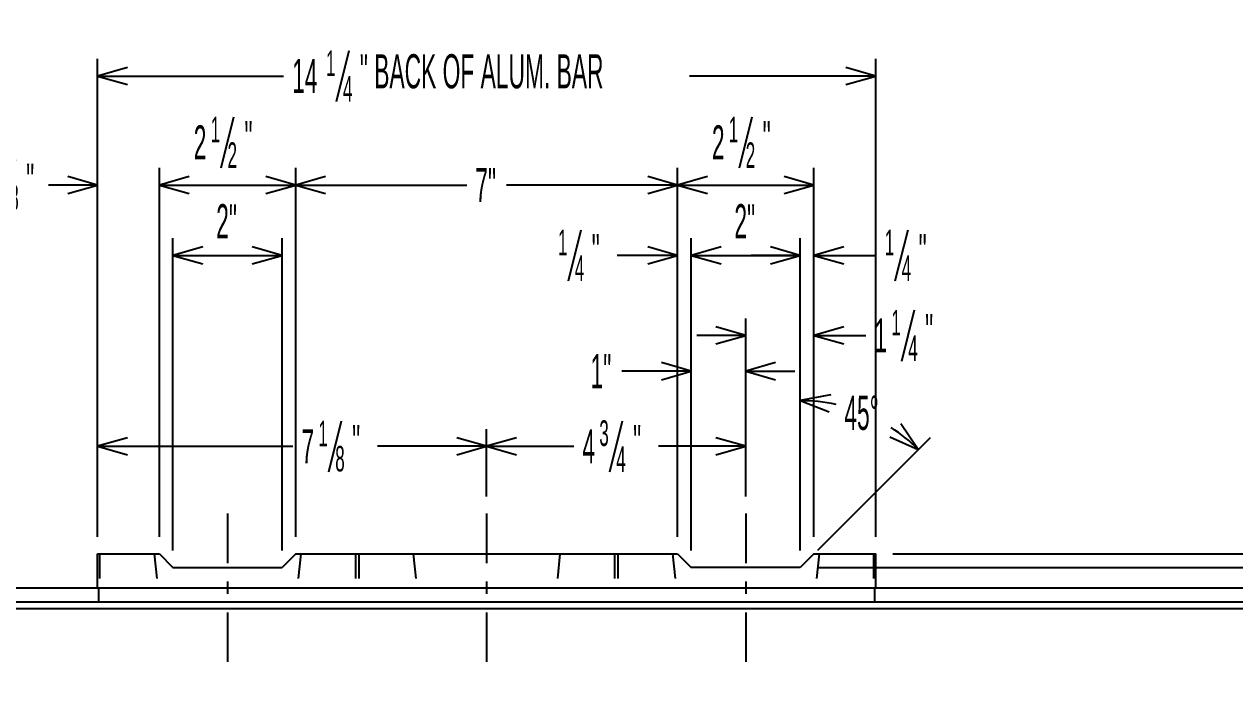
# Model space of a CAD drawing. Header units: inches. Extents: x -134 to -1, y 0 to 89.
# Drawn here: x -104.1 to -81.91, y 9.82 to 21.83 of the extents above; entities that cross this region are included whole.
import ezdxf

# ---------------------------------------------------------------- set-up
doc = ezdxf.new("R2010")
doc.units = ezdxf.units.IN
doc.header["$MEASUREMENT"] = 0
doc.linetypes.add('DGN2', pattern=[0.905266, 0.452633, -0.452633])
doc.linetypes.add('DGN7', pattern=[1.810533, 0.905266, -0.339475, 0.226317, -0.339475])
doc.layers.get('0').update_dxf_attribs({"linetype": 'CONTINUOUS'})
for name, color, linetype in [('CENTER', 6, 'DGN7'), ('CONSTRUCTION', 4, 'CONTINUOUS'), ('DIMENSION', 2, 'CONTINUOUS'), ('HIDDEN', 3, 'DGN2')]:
    doc.layers.add(name, color=color, linetype=linetype)
doc.styles.add('STEVE', font='txt', dxfattribs={"width": 0.5, "height": 0.625})
doc.dimstyles.get("Standard").update_dxf_attribs({"dimtxt": 0.625, "dimasz": 0.875, "dimexe": 0.5, "dimexo": 0.5, "dimgap": 2.875, "dimtad": 0, "dimdec": 5, "dimlfac": 1, "dimzin": 12, "dimdsep": 46, "dimlunit": 5, "dimtxsty": 'STEVE', "dimblk1": 'OPEN', "dimblk2": 'OPEN', "dimsah": 1, "dimcen": 0, "dimclrd": 2, "dimclre": 2, "dimclrt": 2, "dimaunit": 1, "dimadec": 4, "dimazin": 0, "dimtfac": 1, "dimtdec": 4, "dimtofl": 0, "dimtmove": 0, "dimatfit": 1, "dimldrblk": 'OPEN', "dimfxl": 1, "dimtolj": 1, "dimtzin": 0, "dimarcsym": 0})

# ---------------------------------------------------------------- blocks, each defined once
blk = doc.blocks.new('*D85')
at = {"layer": 'DIMENSION', "color": 2, "linetype": 'Continuous'}
for p, q in [((-98.519, 13.63), (-98.285, 14.567)), ((-102.759, 12.438), (-102.759, 14.411)), ((-95.626, 13.177), (-95.626, 14.411)), ((-102.759, 14.098), (-99.178, 14.098)), ((-95.626, 14.098), (-97.625, 14.098))]:
    blk.add_line(p, q, dxfattribs=at)
for points in [[(-102.212, 14.255), (-102.759, 14.098), (-102.212, 13.942)], [(-96.173, 13.942), (-95.626, 14.098), (-96.173, 14.255)]]:
    blk.add_lwpolyline(points, dxfattribs=at)
at = {"layer": 'DIMENSION', "color": 2, "linetype": 'Continuous', "attachment_point": 7, "style": 'STEVE'}
for s, insert, char_height in [('\\FCHAR_FAST_FONT.shx;\\W0.5000000000;\\T1.0000000000;\\o\\l1', (-98.712, 14.098), 0.46875), ('\\FCHAR_FAST_FONT.shx;\\W0.5000000000;\\T1.0000000000;\\o\\l"', (-98.092, 13.864), 0.625), ('\\FCHAR_FAST_FONT.shx;\\W0.5000000000;\\T1.0000000000;\\o\\l7', (-99.022, 13.786), 0.625), ('\\FCHAR_FAST_FONT.shx;\\W0.5000000000;\\T1.0000000000;\\o\\l8', (-98.402, 13.63), 0.46875)]:
    blk.add_mtext(s, dxfattribs=dict(at, insert=insert, char_height=char_height))
blk = doc.blocks.new('_OPEN')
at = {"color": 0, "linetype": 'ByBlock'}
for p, q in [((-1, 0.166667), (0, 0)), ((-1, -0.166667), (0, 0)), ((0, 0), (-1, 0))]:
    blk.add_line(p, q, dxfattribs=at)
blk = doc.blocks.new('*D86')
at = {"layer": 'DIMENSION', "color": 2, "linetype": 'Continuous'}
for p, q in [((-93.368, 13.63), (-93.134, 14.567)), ((-95.626, 13.177), (-95.626, 14.411)), ((-90.876, 13.177), (-90.876, 14.411)), ((-95.626, 14.098), (-94.027, 14.098)), ((-90.876, 14.098), (-92.475, 14.098))]:
    blk.add_line(p, q, dxfattribs=at)
for points in [[(-95.079, 14.255), (-95.626, 14.098), (-95.079, 13.942)], [(-91.423, 13.942), (-90.876, 14.098), (-91.423, 14.255)]]:
    blk.add_lwpolyline(points, dxfattribs=at)
at = {"layer": 'DIMENSION', "color": 2, "linetype": 'Continuous', "attachment_point": 7, "style": 'STEVE'}
for s, insert, char_height in [('\\FCHAR_FAST_FONT.shx;\\W0.5000000000;\\T1.0000000000;\\o\\l3', (-93.561, 14.098), 0.46875), ('\\FCHAR_FAST_FONT.shx;\\W0.5000000000;\\T1.0000000000;\\o\\l"', (-92.941, 13.864), 0.625), ('\\FCHAR_FAST_FONT.shx;\\W0.5000000000;\\T1.0000000000;\\o\\l4', (-93.871, 13.786), 0.625), ('\\FCHAR_FAST_FONT.shx;\\W0.5000000000;\\T1.0000000000;\\o\\l4', (-93.251, 13.63), 0.46875)]:
    blk.add_mtext(s, dxfattribs=dict(at, insert=insert, char_height=char_height))
blk = doc.blocks.new('*D87')
at = {"layer": 'DIMENSION', "color": 2, "linetype": 'Continuous'}
for p, q in [((-99.126, 12.438), (-99.126, 19.199)), ((-92.126, 12.438), (-92.126, 19.199)), ((-99.126, 18.886), (-95.99, 18.886)), ((-92.126, 18.886), (-95.262, 18.886))]:
    blk.add_line(p, q, dxfattribs=at)
for points in [[(-98.579, 19.042), (-99.126, 18.886), (-98.579, 18.73)], [(-92.673, 18.73), (-92.126, 18.886), (-92.673, 19.042)]]:
    blk.add_lwpolyline(points, dxfattribs=at)
at = {"layer": 'DIMENSION', "color": 2, "linetype": 'Continuous', "insert": (-95.834, 18.574), "char_height": 0.625, "attachment_point": 7, "style": 'STEVE'}
blk.add_mtext('\\FCHAR_FAST_FONT.shx;\\W0.5000000000;\\T1.0000000000;\\o\\l7"', dxfattribs=at)
blk = doc.blocks.new('*D88')
at = {"layer": 'DIMENSION', "color": 2, "linetype": 'Continuous'}
for p, q in [((-104.495, 18.417), (-104.261, 19.355)), ((-102.759, 12.438), (-102.759, 19.199)), ((-101.626, 12.438), (-101.626, 19.199)), ((-102.759, 18.886), (-103.657, 18.886)), ((-102.759, 18.886), (-103.602, 18.886)), ((-101.626, 18.886), (-100.728, 18.886)), ((-101.626, 18.886), (-100.728, 18.886))]:
    blk.add_line(p, q, dxfattribs=at)
for points in [[(-103.306, 18.73), (-102.759, 18.886), (-103.306, 19.042)], [(-101.079, 19.042), (-101.626, 18.886), (-101.079, 18.73)]]:
    blk.add_lwpolyline(points, dxfattribs=at)
at = {"layer": 'DIMENSION', "color": 2, "linetype": 'Continuous', "attachment_point": 7, "style": 'STEVE'}
for s, insert, char_height in [('\\FCHAR_FAST_FONT.shx;\\W0.5000000000;\\T1.0000000000;\\o\\l1', (-104.688, 18.886), 0.46875), ('\\FCHAR_FAST_FONT.shx;\\W0.5000000000;\\T1.0000000000;\\o\\l1', (-104.998, 18.574), 0.625), ('\\FCHAR_FAST_FONT.shx;\\W0.5000000000;\\T1.0000000000;\\o\\l"', (-104.068, 18.652), 0.625), ('\\FCHAR_FAST_FONT.shx;\\W0.5000000000;\\T1.0000000000;\\o\\l8', (-104.378, 18.417), 0.46875)]:
    blk.add_mtext(s, dxfattribs=dict(at, insert=insert, char_height=char_height))
blk = doc.blocks.new('*D89')
at = {"layer": 'DIMENSION', "color": 2, "linetype": 'Continuous'}
for p, q in [((-100.493, 19.199), (-100.259, 20.136)), ((-101.626, 12.438), (-101.626, 19.199)), ((-99.126, 12.438), (-99.126, 19.199)), ((-101.626, 18.886), (-99.126, 18.886))]:
    blk.add_line(p, q, dxfattribs=at)
for points in [[(-101.079, 19.042), (-101.626, 18.886), (-101.079, 18.73)], [(-99.673, 18.73), (-99.126, 18.886), (-99.673, 19.042)]]:
    blk.add_lwpolyline(points, dxfattribs=at)
at = {"layer": 'DIMENSION', "color": 2, "linetype": 'Continuous', "attachment_point": 7, "style": 'STEVE'}
for s, insert, char_height in [('\\FCHAR_FAST_FONT.shx;\\W0.5000000000;\\T1.0000000000;\\o\\l2', (-100.996, 19.355), 0.625), ('\\FCHAR_FAST_FONT.shx;\\W0.5000000000;\\T1.0000000000;\\o\\l1', (-100.686, 19.667), 0.46875), ('\\FCHAR_FAST_FONT.shx;\\W0.5000000000;\\T1.0000000000;\\o\\l"', (-100.066, 19.433), 0.625), ('\\FCHAR_FAST_FONT.shx;\\W0.5000000000;\\T1.0000000000;\\o\\l2', (-100.376, 19.199), 0.46875)]:
    blk.add_mtext(s, dxfattribs=dict(at, insert=insert, char_height=char_height))
blk = doc.blocks.new('*D90')
at = {"layer": 'DIMENSION', "color": 2, "linetype": 'Continuous'}
for p, q in [((-90.993, 19.199), (-90.759, 20.136)), ((-92.126, 12.438), (-92.126, 19.199)), ((-89.626, 12.438), (-89.626, 19.199)), ((-92.126, 18.886), (-89.626, 18.886))]:
    blk.add_line(p, q, dxfattribs=at)
for points in [[(-91.579, 19.042), (-92.126, 18.886), (-91.579, 18.73)], [(-90.173, 18.73), (-89.626, 18.886), (-90.173, 19.042)]]:
    blk.add_lwpolyline(points, dxfattribs=at)
at = {"layer": 'DIMENSION', "color": 2, "linetype": 'Continuous', "attachment_point": 7, "style": 'STEVE'}
for s, insert, char_height in [('\\FCHAR_FAST_FONT.shx;\\W0.5000000000;\\T1.0000000000;\\o\\l2', (-91.496, 19.355), 0.625), ('\\FCHAR_FAST_FONT.shx;\\W0.5000000000;\\T1.0000000000;\\o\\l1', (-91.186, 19.667), 0.46875), ('\\FCHAR_FAST_FONT.shx;\\W0.5000000000;\\T1.0000000000;\\o\\l"', (-90.566, 19.433), 0.625), ('\\FCHAR_FAST_FONT.shx;\\W0.5000000000;\\T1.0000000000;\\o\\l2', (-90.876, 19.199), 0.46875)]:
    blk.add_mtext(s, dxfattribs=dict(at, insert=insert, char_height=char_height))
blk = doc.blocks.new('*D91')
at = {"layer": 'DIMENSION', "color": 2, "linetype": 'Continuous'}
for p, q in [((-101.376, 12.188), (-101.376, 17.91)), ((-99.376, 12.188), (-99.376, 17.91)), ((-101.376, 17.597), (-99.376, 17.597))]:
    blk.add_line(p, q, dxfattribs=at)
for points in [[(-100.829, 17.754), (-101.376, 17.597), (-100.829, 17.441)], [(-99.923, 17.441), (-99.376, 17.597), (-99.923, 17.754)]]:
    blk.add_lwpolyline(points, dxfattribs=at)
at = {"layer": 'DIMENSION', "color": 2, "linetype": 'Continuous', "insert": (-100.584, 17.91), "char_height": 0.625, "attachment_point": 7, "style": 'STEVE'}
blk.add_mtext('\\FCHAR_FAST_FONT.shx;\\W0.5000000000;\\T1.0000000000;\\o\\l2"', dxfattribs=at)
blk = doc.blocks.new('*D92')
at = {"layer": 'DIMENSION', "color": 2, "linetype": 'Continuous'}
for p, q in [((-91.876, 12.188), (-91.876, 17.91)), ((-89.876, 12.188), (-89.876, 17.91)), ((-91.876, 17.597), (-89.876, 17.597))]:
    blk.add_line(p, q, dxfattribs=at)
for points in [[(-91.329, 17.754), (-91.876, 17.597), (-91.329, 17.441)], [(-90.423, 17.441), (-89.876, 17.597), (-90.423, 17.754)]]:
    blk.add_lwpolyline(points, dxfattribs=at)
at = {"layer": 'DIMENSION', "color": 2, "linetype": 'Continuous', "insert": (-91.084, 17.91), "char_height": 0.625, "attachment_point": 7, "style": 'STEVE'}
blk.add_mtext('\\FCHAR_FAST_FONT.shx;\\W0.5000000000;\\T1.0000000000;\\o\\l2"', dxfattribs=at)
blk = doc.blocks.new('*D93')
at = {"layer": 'DIMENSION', "color": 2, "linetype": 'Continuous'}
for p, q in [((-90.876, 13.177), (-90.876, 16.442)), ((-89.626, 12.438), (-89.626, 16.442)), ((-88.014, 15.661), (-87.78, 16.598)), ((-90.876, 16.13), (-91.775, 16.13)), ((-90.876, 16.13), (-91.775, 16.13)), ((-89.626, 16.13), (-88.728, 16.13)), ((-89.626, 16.13), (-88.673, 16.13))]:
    blk.add_line(p, q, dxfattribs=at)
for points in [[(-91.423, 15.973), (-90.876, 16.13), (-91.423, 16.286)], [(-89.079, 16.286), (-89.626, 16.13), (-89.079, 15.973)]]:
    blk.add_lwpolyline(points, dxfattribs=at)
at = {"layer": 'DIMENSION', "color": 2, "linetype": 'Continuous', "attachment_point": 7, "style": 'STEVE'}
for s, insert, char_height in [('\\FCHAR_FAST_FONT.shx;\\W0.5000000000;\\T1.0000000000;\\o\\l1', (-88.517, 15.817), 0.625), ('\\FCHAR_FAST_FONT.shx;\\W0.5000000000;\\T1.0000000000;\\o\\l1', (-88.207, 16.13), 0.46875), ('\\FCHAR_FAST_FONT.shx;\\W0.5000000000;\\T1.0000000000;\\o\\l"', (-87.587, 15.895), 0.625), ('\\FCHAR_FAST_FONT.shx;\\W0.5000000000;\\T1.0000000000;\\o\\l4', (-87.897, 15.661), 0.46875)]:
    blk.add_mtext(s, dxfattribs=dict(at, insert=insert, char_height=char_height))
blk = doc.blocks.new('*D94')
at = {"layer": 'DIMENSION', "color": 2, "linetype": 'Continuous'}
for p, q in [((-91.876, 12.188), (-91.876, 15.787)), ((-90.876, 13.177), (-90.876, 15.787)), ((-91.876, 15.475), (-93.149, 15.475)), ((-91.876, 15.475), (-92.775, 15.475)), ((-90.876, 15.475), (-89.978, 15.475)), ((-90.876, 15.475), (-89.978, 15.475))]:
    blk.add_line(p, q, dxfattribs=at)
for points in [[(-92.423, 15.318), (-91.876, 15.475), (-92.423, 15.631)], [(-90.329, 15.631), (-90.876, 15.475), (-90.329, 15.318)]]:
    blk.add_lwpolyline(points, dxfattribs=at)
at = {"layer": 'DIMENSION', "color": 2, "linetype": 'Continuous', "insert": (-93.721, 15.162), "char_height": 0.625, "attachment_point": 7, "style": 'STEVE'}
blk.add_mtext('\\FCHAR_FAST_FONT.shx;\\W0.5000000000;\\T1.0000000000;\\o\\l1"', dxfattribs=at)
blk = doc.blocks.new('*D95')
at = {"layer": 'DIMENSION', "color": 2, "linetype": 'Continuous'}
for p, q in [((-94.127, 17.129), (-93.893, 18.066)), ((-92.126, 12.438), (-92.126, 17.91)), ((-91.876, 12.188), (-91.876, 17.91)), ((-92.126, 17.597), (-93.234, 17.597)), ((-92.126, 17.597), (-93.025, 17.597)), ((-91.876, 17.597), (-90.978, 17.597)), ((-91.876, 17.597), (-90.978, 17.597))]:
    blk.add_line(p, q, dxfattribs=at)
for points in [[(-92.673, 17.441), (-92.126, 17.597), (-92.673, 17.754)], [(-91.329, 17.754), (-91.876, 17.597), (-91.329, 17.441)]]:
    blk.add_lwpolyline(points, dxfattribs=at)
at = {"layer": 'DIMENSION', "color": 2, "linetype": 'Continuous', "attachment_point": 7, "style": 'STEVE'}
for s, insert, char_height in [('\\FCHAR_FAST_FONT.shx;\\W0.5000000000;\\T1.0000000000;\\o\\l1', (-94.32, 17.597), 0.46875), ('\\FCHAR_FAST_FONT.shx;\\W0.5000000000;\\T1.0000000000;\\o\\l"', (-93.7, 17.363), 0.625), ('\\FCHAR_FAST_FONT.shx;\\W0.5000000000;\\T1.0000000000;\\o\\l4', (-94.01, 17.129), 0.46875)]:
    blk.add_mtext(s, dxfattribs=dict(at, insert=insert, char_height=char_height))
blk = doc.blocks.new('*D96')
at = {"layer": 'DIMENSION', "color": 2, "linetype": 'Continuous'}
for p, q in [((-88.134, 17.129), (-87.9, 18.066)), ((-89.876, 12.188), (-89.876, 17.91)), ((-89.626, 12.438), (-89.626, 17.91)), ((-89.876, 17.597), (-90.775, 17.597)), ((-89.876, 17.597), (-90.775, 17.597)), ((-89.626, 17.597), (-88.728, 17.597)), ((-89.626, 17.597), (-88.483, 17.597))]:
    blk.add_line(p, q, dxfattribs=at)
for points in [[(-90.423, 17.441), (-89.876, 17.597), (-90.423, 17.754)], [(-89.079, 17.754), (-89.626, 17.597), (-89.079, 17.441)]]:
    blk.add_lwpolyline(points, dxfattribs=at)
at = {"layer": 'DIMENSION', "color": 2, "linetype": 'Continuous', "attachment_point": 7, "style": 'STEVE'}
for s, insert, char_height in [('\\FCHAR_FAST_FONT.shx;\\W0.5000000000;\\T1.0000000000;\\o\\l1', (-88.327, 17.597), 0.46875), ('\\FCHAR_FAST_FONT.shx;\\W0.5000000000;\\T1.0000000000;\\o\\l"', (-87.707, 17.363), 0.625), ('\\FCHAR_FAST_FONT.shx;\\W0.5000000000;\\T1.0000000000;\\o\\l4', (-88.017, 17.129), 0.46875)]:
    blk.add_mtext(s, dxfattribs=dict(at, insert=insert, char_height=char_height))
blk = doc.blocks.new('*D97')
at = {"layer": 'DIMENSION', "color": 2, "linetype": 'Continuous'}
for p, q in [((-98.379, 20.414), (-98.144, 21.352)), ((-102.759, 12.438), (-102.759, 21.196)), ((-88.493, 12.438), (-88.493, 21.196)), ((-102.759, 20.883), (-99.348, 20.883)), ((-88.493, 20.883), (-91.904, 20.883))]:
    blk.add_line(p, q, dxfattribs=at)
for points in [[(-102.212, 21.039), (-102.759, 20.883), (-102.212, 20.727)], [(-89.04, 20.727), (-88.493, 20.883), (-89.04, 21.039)]]:
    blk.add_lwpolyline(points, dxfattribs=at)
at = {"layer": 'DIMENSION', "color": 2, "linetype": 'Continuous', "attachment_point": 7, "style": 'STEVE'}
for s, insert, char_height in [('\\FCHAR_FAST_FONT.shx;\\W0.5000000000;\\T1.0000000000;\\o\\l1', (-98.571, 20.883), 0.46875), ('\\FCHAR_FAST_FONT.shx;\\W0.5000000000;\\T1.0000000000;\\o\\l14', (-99.192, 20.571), 0.625), ('\\FCHAR_FAST_FONT.shx;\\W0.5000000000;\\T1.0000000000;\\o\\l" BACK OF ALUM. BAR', (-97.951, 20.649), 0.625), ('\\FCHAR_FAST_FONT.shx;\\W0.5000000000;\\T1.0000000000;\\o\\l4', (-98.261, 20.414), 0.46875)]:
    blk.add_mtext(s, dxfattribs=dict(at, insert=insert, char_height=char_height))
blk = doc.blocks.new('*D98')
at = {"layer": 'DIMENSION', "color": 2, "linetype": 'Continuous'}
for p, q in [((-60.028, 12.125), (-60.028, 13.788)), ((-60.028, 12.125), (-60.028, 13.023)), ((-88.181, 12.125), (-59.716, 12.125)), ((-67.314, 11.125), (-59.716, 11.125)), ((-60.028, 11.125), (-60.028, 10.227)), ((-60.028, 11.125), (-60.028, 10.227))]:
    blk.add_line(p, q, dxfattribs=at)
for points in [[(-60.184, 12.672), (-60.028, 12.125), (-59.872, 12.672)], [(-59.872, 10.578), (-60.028, 11.125), (-60.184, 10.578)]]:
    blk.add_lwpolyline(points, dxfattribs=at)
at = {"layer": 'DIMENSION', "color": 2, "linetype": 'Continuous', "insert": (-59.716, 13.945), "char_height": 0.625, "attachment_point": 7, "rotation": 90, "style": 'STEVE'}
blk.add_mtext('\\FCHAR_FAST_FONT.shx;\\W0.5000000000;\\T1.0000000000;\\o\\l1"', dxfattribs=at)
blk = doc.blocks.new('*D99')
at = {"layer": 'DIMENSION', "color": 2, "linetype": 'Continuous'}
for p, q in [((-61.448, 15.692), (-62.385, 15.926)), ((-61.916, 12.125), (-61.916, 15.343)), ((-61.916, 12.125), (-61.916, 13.023)), ((-88.181, 12.125), (-61.604, 12.125)), ((-66.189, 11.25), (-61.604, 11.25)), ((-61.916, 11.25), (-61.916, 10.352)), ((-61.916, 11.25), (-61.916, 10.352))]:
    blk.add_line(p, q, dxfattribs=at)
for points in [[(-62.073, 12.672), (-61.916, 12.125), (-61.76, 12.672)], [(-61.76, 10.703), (-61.916, 11.25), (-62.073, 10.703)]]:
    blk.add_lwpolyline(points, dxfattribs=at)
at = {"layer": 'DIMENSION', "color": 2, "linetype": 'Continuous', "attachment_point": 7, "rotation": 90, "style": 'STEVE'}
for s, insert, char_height in [('\\FCHAR_FAST_FONT.shx;\\W0.5000000000;\\T1.0000000000;\\o\\l" PROD.', (-61.682, 16.119), 0.625), ('\\FCHAR_FAST_FONT.shx;\\W0.5000000000;\\T1.0000000000;\\o\\l8', (-61.448, 15.809), 0.46875), ('\\FCHAR_FAST_FONT.shx;\\W0.5000000000;\\T1.0000000000;\\o\\l7', (-61.916, 15.499), 0.46875)]:
    blk.add_mtext(s, dxfattribs=dict(at, insert=insert, char_height=char_height))
blk = doc.blocks.new('*D100')
at = {"layer": 'DIMENSION', "color": 2, "linetype": 'Continuous'}
for p, q in [((-63.318, 14.771), (-64.255, 15.006)), ((-63.786, 12.125), (-63.786, 14.422)), ((-63.786, 12.125), (-63.786, 13.023)), ((-88.181, 12.125), (-63.474, 12.125)), ((-89.564, 11.875), (-63.474, 11.875)), ((-63.786, 11.875), (-63.786, 10.977)), ((-63.786, 11.875), (-63.786, 10.977))]:
    blk.add_line(p, q, dxfattribs=at)
for points in [[(-63.943, 12.672), (-63.786, 12.125), (-63.63, 12.672)], [(-63.63, 11.328), (-63.786, 11.875), (-63.943, 11.328)]]:
    blk.add_lwpolyline(points, dxfattribs=at)
at = {"layer": 'DIMENSION', "color": 2, "linetype": 'Continuous', "attachment_point": 7, "rotation": 90, "style": 'STEVE'}
for s, insert, char_height in [('\\FCHAR_FAST_FONT.shx;\\W0.5000000000;\\T1.0000000000;\\o\\l" LOCK IN', (-63.552, 15.198), 0.625), ('\\FCHAR_FAST_FONT.shx;\\W0.5000000000;\\T1.0000000000;\\o\\l4', (-63.318, 14.888), 0.46875), ('\\FCHAR_FAST_FONT.shx;\\W0.5000000000;\\T1.0000000000;\\o\\l1', (-63.786, 14.578), 0.46875)]:
    blk.add_mtext(s, dxfattribs=dict(at, insert=insert, char_height=char_height))
blk = doc.blocks.new('*D103')
at = {"layer": 'DIMENSION', "color": 2, "linetype": 'Continuous'}
for p, q in [((-89.876, 15.205), (-89.876, 15.248)), ((-87.521, 14.23), (-87.491, 14.26))]:
    blk.add_line(p, q, dxfattribs=at)
for points in [[(-89.317, 15.042), (-89.876, 14.935), (-89.345, 14.731)], [(-88.232, 14.27), (-87.712, 14.039), (-88.032, 14.509)]]:
    blk.add_lwpolyline(points, dxfattribs=at)
for start, end in [(77.6132, 90), (45, 56.9893)]:
    blk.add_arc((-89.876, 11.875), 3.06, start, end, dxfattribs=at)
at = {"layer": 'DIMENSION', "color": 2, "linetype": 'Continuous', "insert": (-89.068, 14.39), "char_height": 0.625, "attachment_point": 7, "style": 'STEVE'}
blk.add_mtext('\\FCHAR_FAST_FONT.shx;\\W0.5000000000;\\T1.0000000000;\\o\\l45%%d', dxfattribs=at)

msp = doc.modelspace()

# ---------------------------------------------------------------- linework, layer by layer
at = {"layer": 'CENTER'}
for p, q in [((-100.376124, 12.864476), (-100.376124, 9.819314)), ((-95.626124, 12.864476), (-95.626124, 9.819314)), ((-90.876124, 12.864476), (-90.876124, 9.819314))]:
    msp.add_line(p, q, dxfattribs=at)
at = {"layer": 'CONSTRUCTION'}
for p, q in [((-102.758914, 11.500024), (-102.758914, 12.125024)), ((-102.758914, 12.125024), (-101.626124, 12.125024)), ((-101.626124, 12.125024), (-101.376124, 11.875024)), ((-99.126124, 12.125024), (-99.376124, 11.875024)), ((-99.126124, 12.125024), (-92.126124, 12.125024)), ((-92.126124, 12.125024), (-91.876124, 11.875024)), ((-89.626124, 12.125024), (-89.876124, 11.875024)), ((-89.626124, 12.125024), (-88.493335, 12.125024)), ((-88.493335, 11.500024), (-88.493335, 12.125024)), ((-101.376124, 11.875024), (-99.376124, 11.875024)), ((-89.876124, 11.875024), (-91.876124, 11.875024)), ((-66.501123, 11.500024), (-124.751123, 11.500024)), ((-124.751123, 11.250024), (-66.501123, 11.250024)), ((-123.626123, 11.125024), (-67.626123, 11.125024))]:
    msp.add_line(p, q, dxfattribs=at)
at = {"layer": 'DIMENSION'}
msp.add_line((-87.514423, 14.236726), (-89.560903, 12.190245), dxfattribs=at)
at = {"layer": 'HIDDEN'}
for p, q in [((-102.720608, 12.125024), (-102.720608, 11.250024)), ((-101.719873, 12.125024), (-101.627907, 11.250024)), ((-99.032373, 12.125024), (-99.124339, 11.250024)), ((-98.031641, 12.125024), (-98.031641, 11.250024)), ((-97.970608, 12.125024), (-97.970608, 11.250024)), ((-96.969873, 12.125024), (-96.877907, 11.250024)), ((-94.282373, 12.125024), (-94.374339, 11.250024)), ((-93.281641, 12.125024), (-93.281641, 11.250024)), ((-93.220608, 12.125024), (-93.220608, 11.250024)), ((-92.219873, 12.125024), (-92.127907, 11.250024)), ((-89.532373, 12.125024), (-89.624339, 11.250024)), ((-88.531641, 12.125024), (-88.531641, 11.250024)), ((-102.739761, 11.500024), (-102.739761, 11.250024)), ((-88.512488, 11.500024), (-88.512488, 11.250024))]:
    msp.add_line(p, q, dxfattribs=at)

# ---------------------------------------------------------------- dimensions: what is measured, and where the dimension line sits
at = {"layer": 'DIMENSION', "color": 2, "linetype": 'Continuous'}
dim = msp.add_linear_dim(base=(-88.493335, 20.883092), p1=(-102.758914, 12.125024), p2=(-88.493335, 12.125024), text='<> BACK OF ALUM. BAR', dimstyle='STANDARD', override={"dimtxt": 0.625, "dimasz": 0.546875, "dimexe": 0.3125, "dimexo": 0.3125, "dimgap": 0.15625, "dimtad": 0, "dimjust": 0, "dimtih": 0, "dimtoh": 0, "dimdec": 5, "dimlfac": 1, "dimrnd": 0, "dimzin": 12, "dimdsep": 46, "dimlunit": 5, "dimpost": '<>"', "dimtxsty": 'STEVE', "dimblk1": 'OPEN', "dimblk2": 'OPEN', "dimsah": 1, "dimtsz": 0, "dimcen": 0, "dimse1": 0, "dimse2": 0, "dimsd1": 0, "dimsd2": 0, "dimclrd": 2, "dimclre": 2, "dimclrt": 2, "dimaunit": 0, "dimadec": 0, "dimazin": 0, "dimtol": 0, "dimtofl": 0, "dimtmove": 0, "dimatfit": 1, "dimtvp": 0.3125, "dimtfill": 0, "dimfrac": 2, "dimlwd": 0, "dimlwe": 0, "dimarcsym": 2}, dxfattribs=at)
dim.commit()
dim.dimension.update_dxf_attribs({"geometry": '*D97', "text_midpoint": (-95.626124, 20.414342)})
for base, p1, p2, override, picture, middle in [((-99.126124, 18.886205), (-101.626124, 12.125024), (-99.126124, 12.125024), {"dimtxt": 0.625, "dimasz": 0.546875, "dimexe": 0.3125, "dimexo": 0.3125, "dimgap": 0.15625, "dimtad": 1, "dimjust": 0, "dimtih": 0, "dimtoh": 0, "dimdec": 5, "dimlfac": 1, "dimrnd": 0, "dimzin": 12, "dimdsep": 46, "dimlunit": 5, "dimpost": '<>"', "dimtxsty": 'STEVE', "dimblk1": 'OPEN', "dimblk2": 'OPEN', "dimsah": 1, "dimtsz": 0, "dimcen": 0, "dimse1": 0, "dimse2": 0, "dimsd1": 0, "dimsd2": 0, "dimclrd": 2, "dimclre": 2, "dimclrt": 2, "dimaunit": 0, "dimadec": 0, "dimazin": 0, "dimtol": 0, "dimtofl": 0, "dimtmove": 0, "dimatfit": 3, "dimtvp": 0.3125, "dimtfill": 0, "dimfrac": 2, "dimlwd": 0, "dimlwe": 0, "dimarcsym": 2}, '*D89', (-100.376124, 18.886205)), ((-89.626124, 18.886205), (-92.126124, 12.125024), (-89.626124, 12.125024), {"dimtxt": 0.625, "dimasz": 0.546875, "dimexe": 0.3125, "dimexo": 0.3125, "dimgap": 0.15625, "dimtad": 1, "dimjust": 0, "dimtih": 0, "dimtoh": 0, "dimdec": 5, "dimlfac": 1, "dimrnd": 0, "dimzin": 12, "dimdsep": 46, "dimlunit": 5, "dimpost": '<>"', "dimtxsty": 'STEVE', "dimblk1": 'OPEN', "dimblk2": 'OPEN', "dimsah": 1, "dimtsz": 0, "dimcen": 0, "dimse1": 0, "dimse2": 0, "dimsd1": 0, "dimsd2": 0, "dimclrd": 2, "dimclre": 2, "dimclrt": 2, "dimaunit": 0, "dimadec": 0, "dimazin": 0, "dimtol": 0, "dimtofl": 0, "dimtmove": 0, "dimatfit": 3, "dimtvp": 0.3125, "dimtfill": 0, "dimfrac": 2, "dimlwd": 0, "dimlwe": 0, "dimarcsym": 2}, '*D90', (-90.876124, 18.886205)), ((-92.126124, 18.886205), (-99.126124, 12.125024), (-92.126124, 12.125024), {"dimtxt": 0.625, "dimasz": 0.546875, "dimexe": 0.3125, "dimexo": 0.3125, "dimgap": 0.15625, "dimtad": 0, "dimjust": 0, "dimtih": 0, "dimtoh": 0, "dimdec": 5, "dimlfac": 1, "dimrnd": 0, "dimzin": 12, "dimdsep": 46, "dimlunit": 5, "dimpost": '<>"', "dimtxsty": 'STEVE', "dimblk1": 'OPEN', "dimblk2": 'OPEN', "dimsah": 1, "dimtsz": 0, "dimcen": 0, "dimse1": 0, "dimse2": 0, "dimsd1": 0, "dimsd2": 0, "dimclrd": 2, "dimclre": 2, "dimclrt": 2, "dimaunit": 0, "dimadec": 0, "dimazin": 0, "dimtol": 0, "dimtofl": 0, "dimtmove": 0, "dimatfit": 1, "dimtvp": 0.3125, "dimtfill": 0, "dimfrac": 2, "dimlwd": 0, "dimlwe": 0, "dimarcsym": 2}, '*D87', (-95.626124, 18.573705)), ((-99.376124, 17.597478), (-101.376124, 11.875024), (-99.376124, 11.875024), {"dimtxt": 0.625, "dimasz": 0.546875, "dimexe": 0.3125, "dimexo": 0.3125, "dimgap": 0.15625, "dimtad": 1, "dimjust": 0, "dimtih": 0, "dimtoh": 0, "dimdec": 5, "dimlfac": 1, "dimrnd": 0, "dimzin": 12, "dimdsep": 46, "dimlunit": 5, "dimpost": '<>"', "dimtxsty": 'STEVE', "dimblk1": 'OPEN', "dimblk2": 'OPEN', "dimsah": 1, "dimtsz": 0, "dimcen": 0, "dimse1": 0, "dimse2": 0, "dimsd1": 0, "dimsd2": 0, "dimclrd": 2, "dimclre": 2, "dimclrt": 2, "dimaunit": 0, "dimadec": 0, "dimazin": 0, "dimtol": 0, "dimtofl": 0, "dimtmove": 0, "dimatfit": 3, "dimtvp": 0.3125, "dimtfill": 0, "dimfrac": 2, "dimlwd": 0, "dimlwe": 0, "dimarcsym": 2}, '*D91', (-100.376124, 17.597478)), ((-89.876124, 17.597478), (-91.876124, 11.875024), (-89.876124, 11.875024), {"dimtxt": 0.625, "dimasz": 0.546875, "dimexe": 0.3125, "dimexo": 0.3125, "dimgap": 0.15625, "dimtad": 1, "dimjust": 0, "dimtih": 0, "dimtoh": 0, "dimdec": 5, "dimlfac": 1, "dimrnd": 0, "dimzin": 12, "dimdsep": 46, "dimlunit": 5, "dimpost": '<>"', "dimtxsty": 'STEVE', "dimblk1": 'OPEN', "dimblk2": 'OPEN', "dimsah": 1, "dimtsz": 0, "dimcen": 0, "dimse1": 0, "dimse2": 0, "dimsd1": 0, "dimsd2": 0, "dimclrd": 2, "dimclre": 2, "dimclrt": 2, "dimaunit": 0, "dimadec": 0, "dimazin": 0, "dimtol": 0, "dimtofl": 0, "dimtmove": 0, "dimatfit": 3, "dimtvp": 0.3125, "dimtfill": 0, "dimfrac": 2, "dimlwd": 0, "dimlwe": 0, "dimarcsym": 2}, '*D92', (-90.876124, 17.597478)), ((-90.876124, 14.098499), (-95.626124, 12.864476), (-90.876124, 12.864476), {"dimtxt": 0.625, "dimasz": 0.546875, "dimexe": 0.3125, "dimexo": 0.3125, "dimgap": 0.15625, "dimtad": 0, "dimjust": 0, "dimtih": 0, "dimtoh": 0, "dimdec": 5, "dimlfac": 1, "dimrnd": 0, "dimzin": 12, "dimdsep": 46, "dimlunit": 5, "dimpost": '<>"', "dimtxsty": 'STEVE', "dimblk1": 'OPEN', "dimblk2": 'OPEN', "dimsah": 1, "dimtsz": 0, "dimcen": 0, "dimse1": 0, "dimse2": 0, "dimsd1": 0, "dimsd2": 0, "dimclrd": 2, "dimclre": 2, "dimclrt": 2, "dimaunit": 0, "dimadec": 0, "dimazin": 0, "dimtol": 0, "dimtofl": 0, "dimtmove": 0, "dimatfit": 1, "dimtvp": 0.3125, "dimtfill": 0, "dimfrac": 2, "dimlwd": 0, "dimlwe": 0, "dimarcsym": 2}, '*D86', (-93.251124, 13.629749))]:
    dim = msp.add_linear_dim(base=base, p1=p1, p2=p2, dimstyle='STANDARD', override=override, dxfattribs=at)
    dim.commit()
    dim.dimension.update_dxf_attribs({"geometry": picture, "text_midpoint": middle})
for base, p1, p2, picture, middle in [((-101.626124, 18.886205), (-102.758914, 12.125024), (-101.626124, 12.125024), '*D88', (-104.377838, 18.417455)), ((-89.626124, 17.597478), (-89.876124, 11.875024), (-89.626124, 12.125024), '*D96', (-87.861778, 17.128728)), ((-89.626124, 16.129589), (-90.876124, 12.864476), (-89.626124, 12.125024), '*D93', (-87.896785, 15.660839))]:
    dim = msp.add_linear_dim(base=base, p1=p1, p2=p2, dimstyle='STANDARD', override={"dimtxt": 0.625, "dimasz": 0.546875, "dimexe": 0.3125, "dimexo": 0.3125, "dimgap": 0.15625, "dimtad": 0, "dimjust": 0, "dimtih": 0, "dimtoh": 0, "dimdec": 5, "dimlfac": 1, "dimrnd": 0, "dimzin": 12, "dimdsep": 46, "dimlunit": 5, "dimpost": '<>"', "dimtxsty": 'STEVE', "dimblk1": 'OPEN', "dimblk2": 'OPEN', "dimsah": 1, "dimtsz": 0, "dimcen": 0, "dimse1": 0, "dimse2": 0, "dimsd1": 0, "dimsd2": 0, "dimclrd": 2, "dimclre": 2, "dimclrt": 2, "dimaunit": 0, "dimadec": 0, "dimazin": 0, "dimtol": 0, "dimtofl": 0, "dimtmove": 0, "dimatfit": 1, "dimtvp": 0.3125, "dimtfill": 0, "dimfrac": 2, "dimlwd": 0, "dimlwe": 0, "dimarcsym": 2}, dxfattribs=at)
    dim.commit()
    dim.dimension.update_dxf_attribs({"geometry": picture, "text_midpoint": middle, "dimtype": 160})
for base, p1, text, picture, middle in [((-61.916288, 12.125024), (-66.501123, 11.250024), '<> PROD.', '*D99', (-61.447538, 16.894047)), ((-63.786393, 12.125024), (-89.876124, 11.875024), '<> LOCK IN', '*D100', (-63.317643, 16.283567))]:
    dim = msp.add_linear_dim(base=base, p1=p1, p2=(-88.493335, 12.125024), angle=90, text=text, dimstyle='STANDARD', override={"dimtxt": 0.625, "dimasz": 0.546875, "dimexe": 0.3125, "dimexo": 0.3125, "dimgap": 0.15625, "dimtad": 0, "dimjust": 0, "dimtih": 0, "dimtoh": 0, "dimdec": 5, "dimlfac": 1, "dimrnd": 0, "dimzin": 12, "dimdsep": 46, "dimlunit": 5, "dimpost": '<>"', "dimtxsty": 'STEVE', "dimblk1": 'OPEN', "dimblk2": 'OPEN', "dimsah": 1, "dimtsz": 0, "dimcen": 0, "dimse1": 0, "dimse2": 0, "dimsd1": 0, "dimsd2": 0, "dimclrd": 2, "dimclre": 2, "dimclrt": 2, "dimaunit": 0, "dimadec": 0, "dimazin": 0, "dimtol": 0, "dimtofl": 0, "dimtmove": 0, "dimatfit": 1, "dimtvp": 0.3125, "dimtfill": 0, "dimfrac": 2, "dimlwd": 0, "dimlwe": 0, "dimarcsym": 2}, dxfattribs=at)
    dim.commit()
    dim.dimension.update_dxf_attribs({"geometry": picture, "text_midpoint": middle, "dimtype": 160})
for base, p1, p2, angle, picture, middle in [((-92.126124, 17.597478), (-91.876124, 11.875024), (-92.126124, 12.125024), 180, '*D95', (-93.855066, 17.128728)), ((-91.876124, 15.474662), (-90.876124, 12.864476), (-91.876124, 11.875024), 180, '*D94', (-93.513474, 15.162162)), ((-102.758914, 14.098499), (-95.626124, 12.864476), (-102.758914, 12.125024), 180, '*D85', (-98.401816, 13.629749)), ((-60.028092, 12.125024), (-67.626123, 11.125024), (-88.493335, 12.125024), 90, '*D98', (-59.715592, 14.152473))]:
    dim = msp.add_linear_dim(base=base, p1=p1, p2=p2, angle=angle, dimstyle='STANDARD', override={"dimtxt": 0.625, "dimasz": 0.546875, "dimexe": 0.3125, "dimexo": 0.3125, "dimgap": 0.15625, "dimtad": 0, "dimjust": 0, "dimtih": 0, "dimtoh": 0, "dimdec": 5, "dimlfac": 1, "dimrnd": 0, "dimzin": 12, "dimdsep": 46, "dimlunit": 5, "dimpost": '<>"', "dimtxsty": 'STEVE', "dimblk1": 'OPEN', "dimblk2": 'OPEN', "dimsah": 1, "dimtsz": 0, "dimcen": 0, "dimse1": 0, "dimse2": 0, "dimsd1": 0, "dimsd2": 0, "dimclrd": 2, "dimclre": 2, "dimclrt": 2, "dimaunit": 0, "dimadec": 0, "dimazin": 0, "dimtol": 0, "dimtofl": 0, "dimtmove": 0, "dimatfit": 1, "dimtvp": 0.3125, "dimtfill": 0, "dimfrac": 2, "dimlwd": 0, "dimlwe": 0, "dimarcsym": 2}, dxfattribs=at)
    dim.commit()
    dim.dimension.update_dxf_attribs({"geometry": picture, "text_midpoint": middle, "dimtype": 160})
dim = msp.add_angular_dim_3p(base=(-89.084101, 14.830896), center=(-89.876124, 11.875024), p1=(-87.742446, 14.008703), p2=(-89.876124, 14.892501), dimstyle='STANDARD', override={"dimtxt": 0.625, "dimasz": 0.546875, "dimexe": 0.3125, "dimexo": 0.3125, "dimgap": 0.15625, "dimtad": 0, "dimjust": 0, "dimtih": 1, "dimtoh": 1, "dimdec": 1, "dimlfac": 1, "dimrnd": 0, "dimzin": 12, "dimdsep": 46, "dimlunit": 5, "dimpost": '', "dimtxsty": 'STEVE', "dimblk1": 'OPEN', "dimblk2": 'OPEN', "dimsah": 1, "dimtsz": 0, "dimcen": 0, "dimse1": 0, "dimse2": 0, "dimsd1": 0, "dimsd2": 0, "dimclrd": 2, "dimclre": 2, "dimclrt": 2, "dimaunit": 0, "dimadec": 1, "dimazin": 3, "dimtol": 0, "dimtofl": 0, "dimtmove": 0, "dimatfit": 1, "dimtvp": 0.3125, "dimtfill": 0, "dimfrac": 2, "dimlwd": 0, "dimlwe": 0, "dimarcsym": 2}, dxfattribs=at)
dim.commit()
dim.dimension.update_dxf_attribs({"geometry": '*D103', "text_midpoint": (-88.705058, 14.389729)})

doc.saveas('drawing.dxf')
